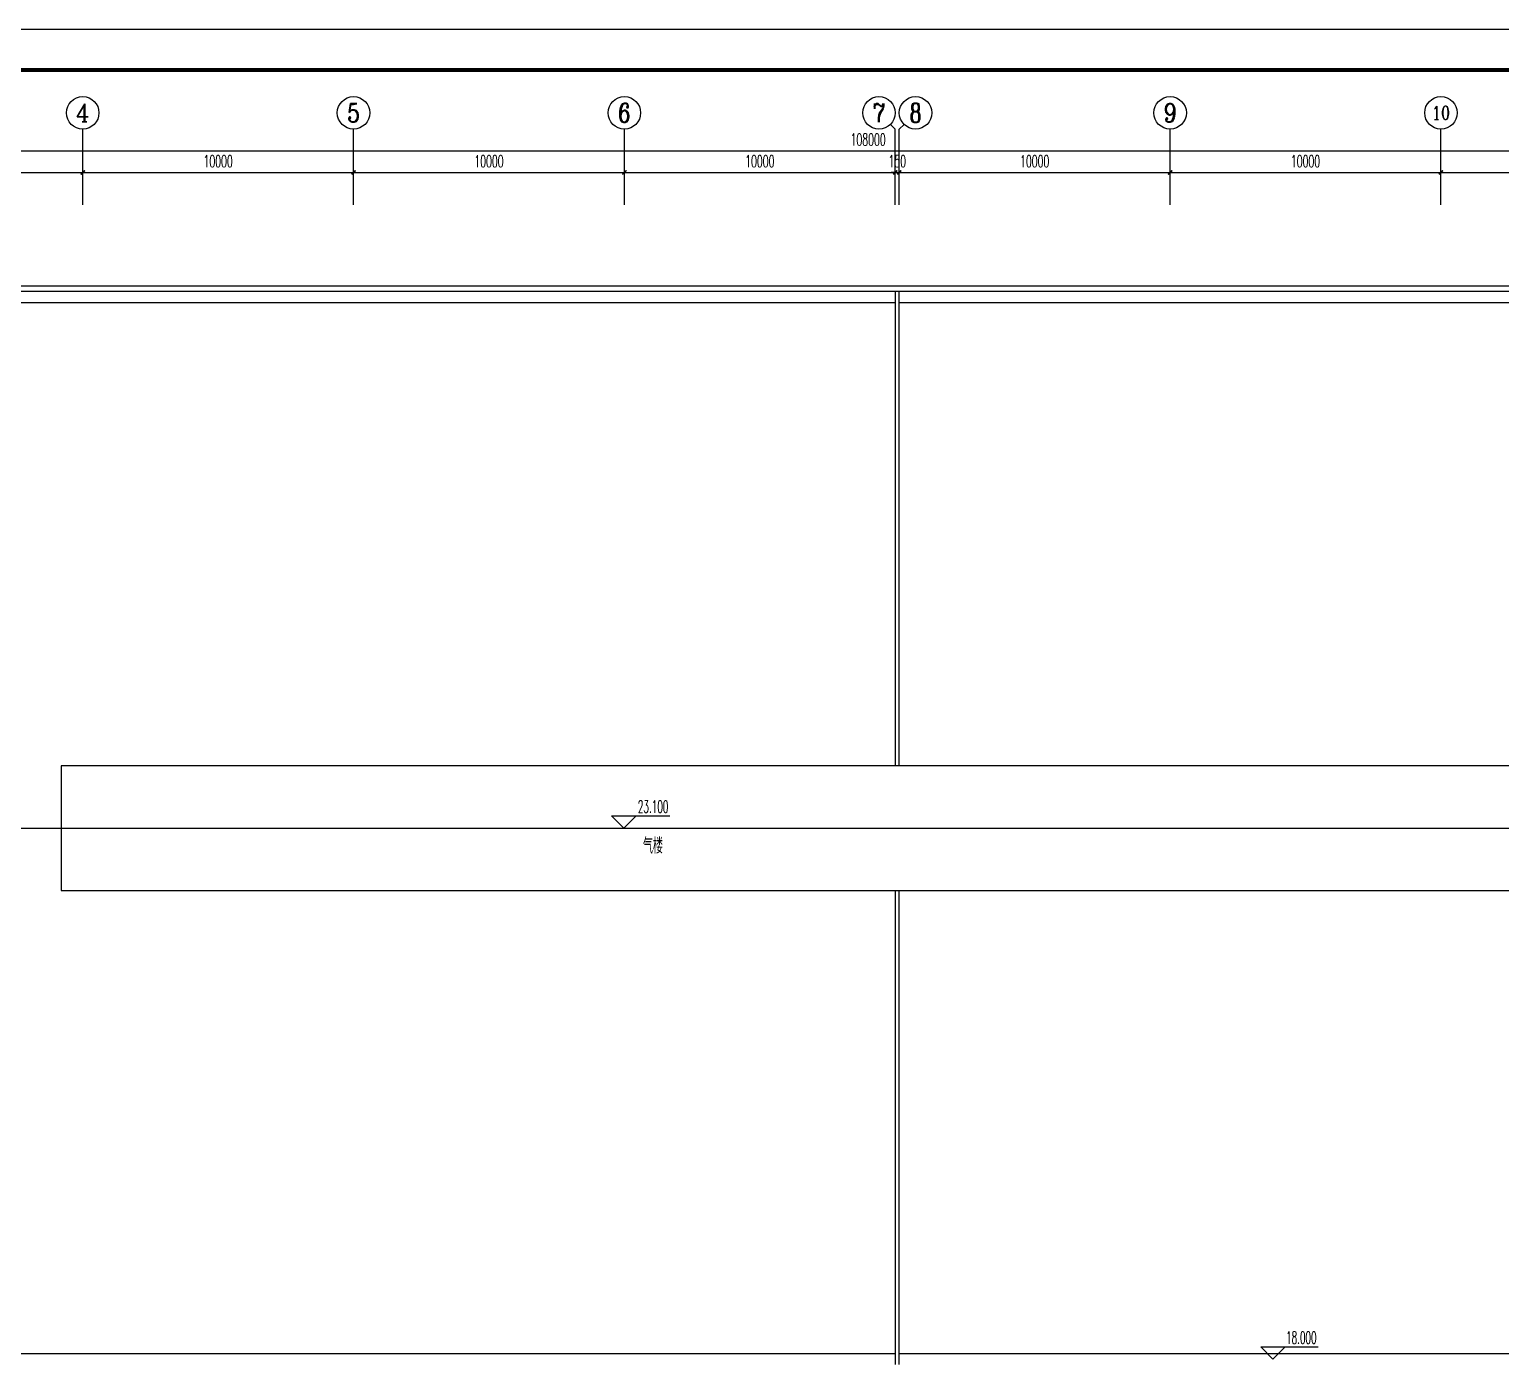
# Model space of a CAD drawing. Extents: x -620248 to 571765, y -684907 to -323071.
# Drawn here: x 463124 to 517444, y -503461 to -454182 of the extents above; entities that cross this region are included whole.
import ezdxf
from ezdxf.enums import TextEntityAlignment as Align

# ---------------------------------------------------------------- set-up
doc = ezdxf.new("R2010")
doc.units = 0
doc.header["$LTSCALE"] = 1000
doc.header["$MEASUREMENT"] = 0
for name, color, linetype in [('4', 4, 'Continuous'), ('9', 9, 'Continuous'), ('AXIS', 3, 'Continuous'), ('AXIS_TEXT', 7, 'Continuous'), ('DIM_ELEV', 3, 'Continuous'), ('PUB_TITLE', 4, 'Continuous'), ('TWT_TEXT', 7, 'Continuous'), ('WALL-MOVE', 6, 'Continuous')]:
    doc.layers.add(name, color=color, linetype=linetype)
doc.styles.add('_TCH_AXIS', font='COMPLEX', dxfattribs={"bigfont": 'GBCBIG'})
doc.styles.add('_TCH_DIM', font='SIMPLEX.shx', dxfattribs={"width": 0.8, "bigfont": 'GBCBIG.shx'})
doc.styles.add('_TCH_DIM_T3', font='SIMPLEX.shx', dxfattribs={"width": 0.564706, "bigfont": 'GBCBIG.shx'})
doc.styles.add('COMPLEX', font='COMPLEX')
doc.styles.add('天正', font='SIMPLEX.shx', dxfattribs={"width": 0.7, "bigfont": 'HZTXT.shx'})
doc.dimstyles.new('_TCH_ARCH&&150', dxfattribs={"dimtxt": 446.25, "dimasz": 150, "dimexe": 375, "dimexo": 450, "dimgap": 189.375, "dimtad": 1, "dimdec": 0, "dimzin": 0, "dimdsep": 46, "dimtxsty": '_TCH_DIM_T3', "dimblk": 'ARCHTICK', "dimcen": 0.09, "dimclrt": 7, "dimazin": 2, "dimtfac": 1, "dimtdec": 0, "dimtix": 1, "dimtmove": 2, "dimatfit": 3, "dimfxl": 1, "dimtolj": 1, "dimtzin": 0, "dimarcsym": 0})

# ---------------------------------------------------------------- blocks, each defined once
blk = doc.blocks.new('_ArchTick')
at = {"color": 0, "linetype": 'ByBlock', "const_width": 0.4}
blk.add_lwpolyline([(-0.5, -0.5), (0.5, 0.5)], dxfattribs=at)
blk = doc.blocks.new('*D424')
at = {"layer": 'AXIS', "color": 0, "lineweight": -2, "transparency": 16777216}
for p, q in [((7700, 50450), (7700, 52375)), ((115700, 50450), (115700, 52375)), ((7700, 52000), (115700, 52000))]:
    blk.add_line(p, q, dxfattribs=at)
at = {"layer": 'Defpoints', "color": 0, "transparency": 16777216}
for p in [(115700, 52000), (7700, 50000), (115700, 50000)]:
    blk.add_point(p, dxfattribs=at)
at = {"layer": 'AXIS', "color": 0, "lineweight": -2, "transparency": 16777216, "xscale": 150, "yscale": 150, "zscale": 150, "rotation": 180}
blk.add_blockref('_ArchTick', (7700, 52000), dxfattribs=at)
at = {"layer": 'AXIS', "color": 0, "lineweight": -2, "transparency": 16777216, "xscale": 150, "yscale": 150, "zscale": 150}
blk.add_blockref('_ArchTick', (115700, 52000), dxfattribs=at)
at = {"layer": 'AXIS', "color": 7, "transparency": 16777216, "insert": (61700, 52412), "char_height": 446.2, "attachment_point": 5, "style": '_TCH_DIM_T3'}
blk.add_mtext('\\A1;108000', dxfattribs=at)
blk = doc.blocks.new('*D427')
at = {"layer": 'AXIS', "color": 0, "lineweight": -2, "transparency": 16777216}
for p, q in [((22700, 50450), (22700, 51575)), ((22700, 51200), (32700, 51200)), ((32700, 50450), (32700, 51575))]:
    blk.add_line(p, q, dxfattribs=at)
at = {"layer": 'Defpoints', "color": 0, "transparency": 16777216}
for p in [(32700, 51200), (22700, 50000), (32700, 50000)]:
    blk.add_point(p, dxfattribs=at)
at = {"layer": 'AXIS', "color": 0, "lineweight": -2, "transparency": 16777216, "xscale": 150, "yscale": 150, "zscale": 150, "rotation": 180}
blk.add_blockref('_ArchTick', (22700, 51200), dxfattribs=at)
at = {"layer": 'AXIS', "color": 0, "lineweight": -2, "transparency": 16777216, "xscale": 150, "yscale": 150, "zscale": 150}
blk.add_blockref('_ArchTick', (32700, 51200), dxfattribs=at)
at = {"layer": 'AXIS', "color": 7, "transparency": 16777216, "insert": (27700, 51612), "char_height": 446.2, "attachment_point": 5, "style": '_TCH_DIM_T3'}
blk.add_mtext('\\A1;10000', dxfattribs=at)
blk = doc.blocks.new('*D428')
at = {"layer": 'AXIS', "color": 0, "lineweight": -2, "transparency": 16777216}
for p, q in [((32700, 50450), (32700, 51575)), ((32700, 51200), (42700, 51200)), ((42700, 50450), (42700, 51575))]:
    blk.add_line(p, q, dxfattribs=at)
at = {"layer": 'Defpoints', "color": 0, "transparency": 16777216}
for p in [(42700, 51200), (32700, 50000), (42700, 50000)]:
    blk.add_point(p, dxfattribs=at)
at = {"layer": 'AXIS', "color": 0, "lineweight": -2, "transparency": 16777216, "xscale": 150, "yscale": 150, "zscale": 150, "rotation": 180}
blk.add_blockref('_ArchTick', (32700, 51200), dxfattribs=at)
at = {"layer": 'AXIS', "color": 0, "lineweight": -2, "transparency": 16777216, "xscale": 150, "yscale": 150, "zscale": 150}
blk.add_blockref('_ArchTick', (42700, 51200), dxfattribs=at)
at = {"layer": 'AXIS', "color": 7, "transparency": 16777216, "insert": (37700, 51612), "char_height": 446.2, "attachment_point": 5, "style": '_TCH_DIM_T3'}
blk.add_mtext('\\A1;10000', dxfattribs=at)
blk = doc.blocks.new('*D429')
at = {"layer": 'AXIS', "color": 0, "lineweight": -2, "transparency": 16777216}
for p, q in [((42700, 50450), (42700, 51575)), ((42700, 51200), (52700, 51200)), ((52700, 50450), (52700, 51575))]:
    blk.add_line(p, q, dxfattribs=at)
at = {"layer": 'Defpoints', "color": 0, "transparency": 16777216}
for p in [(52700, 51200), (42700, 50000), (52700, 50000)]:
    blk.add_point(p, dxfattribs=at)
at = {"layer": 'AXIS', "color": 0, "lineweight": -2, "transparency": 16777216, "xscale": 150, "yscale": 150, "zscale": 150, "rotation": 180}
blk.add_blockref('_ArchTick', (42700, 51200), dxfattribs=at)
at = {"layer": 'AXIS', "color": 0, "lineweight": -2, "transparency": 16777216, "xscale": 150, "yscale": 150, "zscale": 150}
blk.add_blockref('_ArchTick', (52700, 51200), dxfattribs=at)
at = {"layer": 'AXIS', "color": 7, "transparency": 16777216, "insert": (47700, 51612), "char_height": 446.2, "attachment_point": 5, "style": '_TCH_DIM_T3'}
blk.add_mtext('\\A1;10000', dxfattribs=at)
blk = doc.blocks.new('*D430')
at = {"layer": 'AXIS', "color": 0, "lineweight": -2, "transparency": 16777216}
for p, q in [((52700, 50450), (52700, 51575)), ((52700, 51200), (62700, 51200)), ((62700, 50450), (62700, 51575))]:
    blk.add_line(p, q, dxfattribs=at)
at = {"layer": 'Defpoints', "color": 0, "transparency": 16777216}
for p in [(62700, 51200), (52700, 50000), (62700, 50000)]:
    blk.add_point(p, dxfattribs=at)
at = {"layer": 'AXIS', "color": 0, "lineweight": -2, "transparency": 16777216, "xscale": 150, "yscale": 150, "zscale": 150, "rotation": 180}
blk.add_blockref('_ArchTick', (52700, 51200), dxfattribs=at)
at = {"layer": 'AXIS', "color": 0, "lineweight": -2, "transparency": 16777216, "xscale": 150, "yscale": 150, "zscale": 150}
blk.add_blockref('_ArchTick', (62700, 51200), dxfattribs=at)
at = {"layer": 'AXIS', "color": 7, "transparency": 16777216, "insert": (57700, 51612), "char_height": 446.2, "attachment_point": 5, "style": '_TCH_DIM_T3'}
blk.add_mtext('\\A1;10000', dxfattribs=at)
blk = doc.blocks.new('*D431')
at = {"layer": 'AXIS', "color": 0, "lineweight": -2, "transparency": 16777216}
for p, q in [((62700, 51200), (62550, 51200)), ((62700, 50450), (62700, 51575)), ((62700, 51200), (62850, 51200)), ((62850, 50450), (62850, 51575)), ((62850, 51200), (63000, 51200))]:
    blk.add_line(p, q, dxfattribs=at)
at = {"layer": 'Defpoints', "color": 0, "transparency": 16777216}
for p in [(62850, 51200), (62700, 50000), (62850, 50000)]:
    blk.add_point(p, dxfattribs=at)
at = {"layer": 'AXIS', "color": 0, "lineweight": -2, "transparency": 16777216, "xscale": 150, "yscale": 150, "zscale": 150}
blk.add_blockref('_ArchTick', (62700, 51200), dxfattribs=at)
at = {"layer": 'AXIS', "color": 0, "lineweight": -2, "transparency": 16777216, "xscale": 150, "yscale": 150, "zscale": 150, "rotation": 180}
blk.add_blockref('_ArchTick', (62850, 51200), dxfattribs=at)
at = {"layer": 'AXIS', "color": 7, "transparency": 16777216, "insert": (62775, 51612), "char_height": 446.2, "attachment_point": 5, "style": '_TCH_DIM_T3'}
blk.add_mtext('\\A1;150', dxfattribs=at)
blk = doc.blocks.new('*D432')
at = {"layer": 'AXIS', "color": 0, "lineweight": -2, "transparency": 16777216}
for p, q in [((62850, 50450), (62850, 51575)), ((62850, 51200), (72850, 51200)), ((72850, 50450), (72850, 51575))]:
    blk.add_line(p, q, dxfattribs=at)
at = {"layer": 'Defpoints', "color": 0, "transparency": 16777216}
for p in [(72850, 51200), (62850, 50000), (72850, 50000)]:
    blk.add_point(p, dxfattribs=at)
at = {"layer": 'AXIS', "color": 0, "lineweight": -2, "transparency": 16777216, "xscale": 150, "yscale": 150, "zscale": 150, "rotation": 180}
blk.add_blockref('_ArchTick', (62850, 51200), dxfattribs=at)
at = {"layer": 'AXIS', "color": 0, "lineweight": -2, "transparency": 16777216, "xscale": 150, "yscale": 150, "zscale": 150}
blk.add_blockref('_ArchTick', (72850, 51200), dxfattribs=at)
at = {"layer": 'AXIS', "color": 7, "transparency": 16777216, "insert": (67850, 51612), "char_height": 446.2, "attachment_point": 5, "style": '_TCH_DIM_T3'}
blk.add_mtext('\\A1;10000', dxfattribs=at)
blk = doc.blocks.new('*D433')
at = {"layer": 'AXIS', "color": 0, "lineweight": -2, "transparency": 16777216}
for p, q in [((72850, 50450), (72850, 51575)), ((72850, 51200), (82850, 51200)), ((82850, 50450), (82850, 51575))]:
    blk.add_line(p, q, dxfattribs=at)
at = {"layer": 'Defpoints', "color": 0, "transparency": 16777216}
for p in [(82850, 51200), (72850, 50000), (82850, 50000)]:
    blk.add_point(p, dxfattribs=at)
at = {"layer": 'AXIS', "color": 0, "lineweight": -2, "transparency": 16777216, "xscale": 150, "yscale": 150, "zscale": 150, "rotation": 180}
blk.add_blockref('_ArchTick', (72850, 51200), dxfattribs=at)
at = {"layer": 'AXIS', "color": 0, "lineweight": -2, "transparency": 16777216, "xscale": 150, "yscale": 150, "zscale": 150}
blk.add_blockref('_ArchTick', (82850, 51200), dxfattribs=at)
at = {"layer": 'AXIS', "color": 7, "transparency": 16777216, "insert": (77850, 51612), "char_height": 446.2, "attachment_point": 5, "style": '_TCH_DIM_T3'}
blk.add_mtext('\\A1;10000', dxfattribs=at)
blk = doc.blocks.new('*D434')
at = {"layer": 'AXIS', "color": 0, "lineweight": -2, "transparency": 16777216}
for p, q in [((82850, 50450), (82850, 51575)), ((82850, 51200), (92850, 51200)), ((92850, 50450), (92850, 51575))]:
    blk.add_line(p, q, dxfattribs=at)
at = {"layer": 'Defpoints', "color": 0, "transparency": 16777216}
for p in [(92850, 51200), (82850, 50000), (92850, 50000)]:
    blk.add_point(p, dxfattribs=at)
at = {"layer": 'AXIS', "color": 0, "lineweight": -2, "transparency": 16777216, "xscale": 150, "yscale": 150, "zscale": 150, "rotation": 180}
blk.add_blockref('_ArchTick', (82850, 51200), dxfattribs=at)
at = {"layer": 'AXIS', "color": 0, "lineweight": -2, "transparency": 16777216, "xscale": 150, "yscale": 150, "zscale": 150}
blk.add_blockref('_ArchTick', (92850, 51200), dxfattribs=at)
at = {"layer": 'AXIS', "color": 7, "transparency": 16777216, "insert": (87850, 51612), "char_height": 446.2, "attachment_point": 5, "style": '_TCH_DIM_T3'}
blk.add_mtext('\\A1;10000', dxfattribs=at)
blk = doc.blocks.new('_AXISO')
blk.add_circle((0, 0), 0.5)
at = {"layer": 'AXIS_TEXT', "style": 'COMPLEX', "width": 1.041667}
blk.add_attdef('A', text='', height=0.56, dxfattribs=at).set_placement((-0.25, -0.28), (0.25, -0.28), align=Align.FIT)
blk = doc.blocks.new('A$C17A127C5')
at = {"layer": '4'}
blk.add_lwpolyline([(31900, 29300), (31900, 24700), (111150, 24700), (111150, 29300)], close=True, dxfattribs=at)
at = {"layer": '4', "ltscale": 3}
blk.add_lwpolyline([(31900, 27000), (111150, 27000)], dxfattribs=at)
at = {"layer": '9'}
for p, q in [((62700, 46800), (62700, 29300)), ((62850, 29300), (62850, 46800)), ((22800, 46400), (62700, 46400)), ((62850, 46400), (115500, 46400)), ((62700, 24700), (62700, 7200)), ((62850, 7200), (62850, 24700)), ((62700, 7600), (22800, 7600)), ((115500, 7600), (62850, 7600))]:
    blk.add_line(p, q, dxfattribs=at)
blk.add_lwpolyline([(31900, 29300), (31900, 24700), (111150, 24700), (111150, 29300)], close=True, dxfattribs=at)
at = {"layer": '9', "ltscale": 3}
blk.add_lwpolyline([(22700, 27000), (31900, 27000)], dxfattribs=at)
at = {"layer": 'AXIS'}
for p, q in [((32700, 50000), (32700, 52800)), ((42700, 50000), (42700, 52800)), ((52700, 50000), (52700, 52800)), ((62524.3, 52975.7), (62700, 52800)), ((62700, 50000), (62700, 52800)), ((63025.7, 52975.7), (62850, 52800)), ((62850, 50000), (62850, 52800)), ((72850, 50000), (72850, 52800)), ((82850, 50000), (82850, 52800))]:
    blk.add_line(p, q, dxfattribs=at)
at = {"layer": 'DIM_ELEV'}
for p, q in [((52678.8, 27000), (52228.8, 27450)), ((52228.8, 27450), (54381.2, 27450)), ((52678.8, 27000), (53128.8, 27450)), ((76644.4, 7402.9), (76194.4, 7852.9)), ((76194.4, 7852.9), (78314, 7852.9)), ((76644.4, 7402.9), (77094.4, 7852.9))]:
    blk.add_line(p, q, dxfattribs=at)
at = {"layer": 'WALL-MOVE'}
for p, q in [((115700, 47000), (22700, 47000)), ((115500, 46800), (22700, 46800))]:
    blk.add_line(p, q, dxfattribs=at)
at = {"layer": 'AXIS'}
ref = blk.add_blockref('_AXISO', (32700, 53400), dxfattribs=dict(at, xscale=1200, yscale=1200, zscale=1200))
ref.add_attrib('A', '4', dxfattribs={"layer": 'AXIS_TEXT', "height": 668.2, "style": '_TCH_AXIS'}).set_placement((32445.5, 53065.9), (32954.5, 53065.9), align=Align.FIT)
ref = blk.add_blockref('_AXISO', (42700, 53400), dxfattribs=dict(at, xscale=1200, yscale=1200, zscale=1200))
ref.add_attrib('A', '5', dxfattribs={"layer": 'AXIS_TEXT', "height": 698.9, "style": '_TCH_AXIS'}).set_placement((42467, 53050.5), (42933, 53050.5), align=Align.FIT)
ref = blk.add_blockref('_AXISO', (52700, 53400), dxfattribs=dict(at, xscale=1200, yscale=1200, zscale=1200))
ref.add_attrib('A', '6', dxfattribs={"layer": 'AXIS_TEXT', "height": 698.9, "style": '_TCH_AXIS'}).set_placement((52467, 53050.5), (52933, 53050.5), align=Align.FIT)
ref = blk.add_blockref('_AXISO', (62100, 53400), dxfattribs=dict(at, xscale=1200, yscale=1200, zscale=1200))
ref.add_attrib('A', '7', dxfattribs={"layer": 'AXIS_TEXT', "height": 698.9, "style": '_TCH_AXIS'}).set_placement((61867, 53050.5), (62333, 53050.5), align=Align.FIT)
ref = blk.add_blockref('_AXISO', (63450, 53400), dxfattribs=dict(at, xscale=1200, yscale=1200, zscale=1200))
ref.add_attrib('A', '8', dxfattribs={"layer": 'AXIS_TEXT', "height": 698.9, "style": '_TCH_AXIS'}).set_placement((63217, 53050.5), (63683, 53050.5), align=Align.FIT)
ref = blk.add_blockref('_AXISO', (72850, 53400), dxfattribs=dict(at, xscale=1200, yscale=1200, zscale=1200))
ref.add_attrib('A', '9', dxfattribs={"layer": 'AXIS_TEXT', "height": 698.9, "style": '_TCH_AXIS'}).set_placement((72617, 53050.5), (73083, 53050.5), align=Align.FIT)
ref = blk.add_blockref('_AXISO', (82850, 53400), dxfattribs=dict(at, xscale=1200, yscale=1200, zscale=1200))
ref.add_attrib('A', '10', dxfattribs={"layer": 'AXIS_TEXT', "height": 492.67, "style": '_TCH_AXIS'}).set_placement((82509.8, 53153.7), (83190.2, 53153.7), align=Align.FIT)
at = {"layer": 'DIM_ELEV', "color": 7, "style": '天正', "width": 0.525}
for s, p in [('23.100', (53196.2, 27564)), ('18.000', (77129, 7966.9))]:
    blk.add_text(s, height=456, dxfattribs=at).set_placement(p)
at = {"layer": 'TWT_TEXT', "style": '_TCH_DIM', "width": 0.8}
blk.add_text('气楼', height=578.72, dxfattribs=at).set_placement((53383.2, 26057.9))
at = {"layer": 'AXIS'}
for p1, p2, distance, picture, middle in [((7700, 50000), (115700, 50000), 2000, '*D424', (61700, 52412.5)), ((22700, 50000), (32700, 50000), 1200, '*D427', (27700, 51612.5)), ((32700, 50000), (42700, 50000), 1200, '*D428', (37700, 51612.5)), ((42700, 50000), (52700, 50000), 1200, '*D429', (47700, 51612.5)), ((52700, 50000), (62700, 50000), 1200, '*D430', (57700, 51612.5)), ((62700, 50000), (62850, 50000), 1200, '*D431', (62775, 51612.5)), ((62850, 50000), (72850, 50000), 1200, '*D432', (67850, 51612.5)), ((72850, 50000), (82850, 50000), 1200, '*D433', (77850, 51612.5)), ((82850, 50000), (92850, 50000), 1200, '*D434', (87850, 51612.5))]:
    dim = blk.add_aligned_dim(p1=p1, p2=p2, distance=distance, dimstyle='_TCH_ARCH&&150', dxfattribs=at)
    dim.commit()
    dim.dimension.update_dxf_attribs({"geometry": picture, "text_midpoint": middle})

msp = doc.modelspace()

# ---------------------------------------------------------------- linework, layer by layer
at = {"layer": 'PUB_TITLE'}
msp.add_lwpolyline([(414114.8, -543282.2), (571764.8, -543282.2), (571764.8, -454182.2), (414114.8, -454182.2)], close=True, dxfattribs=at)
at = {"layer": 'PUB_TITLE', "const_width": 150}
msp.add_lwpolyline([(417864.8, -541782.2), (570264.8, -541782.2), (570264.8, -455682.2), (417864.8, -455682.2)], close=True, dxfattribs=at)

# ---------------------------------------------------------------- block references
at = {"layer": '9'}
msp.add_blockref('A$C17A127C5', (432392.2, -510660.7), dxfattribs=at)

doc.saveas('drawing.dxf')
